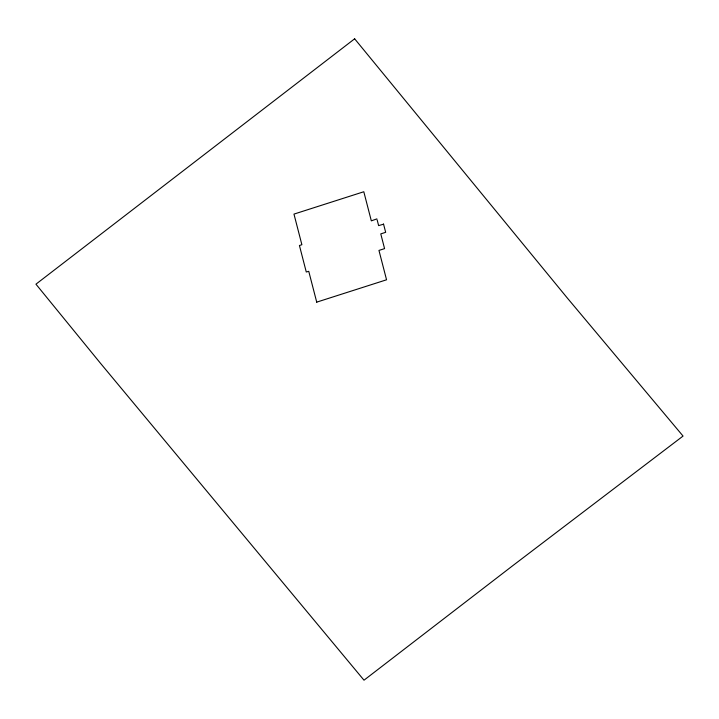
<?xml version="1.0" encoding="UTF-8"?>
<svg xmlns="http://www.w3.org/2000/svg" width="719" height="719" viewBox="0 0 719 719"><rect width="100%" height="100%" fill="white"/><g stroke="black" fill="none" stroke-linecap="round" stroke-linejoin="round"><path stroke-width="1.08" d="M376.891 218.882L371.328 220.859L363.805 191.748L293.972 214.1L301.881 244.721L299.428 245.503L306.267 271.989L308.757 271.333L316.737 302.205M316.719 302.142L386.552 279.79L378.958 250.419L384.575 248.621L380.773 233.891L385.672 232.327L383.524 224.022M383.569 224.184L378.625 225.613L377.142 219.843M354.647 38.808L35.95 284.176L100.552 363.356L364.003 680.192L512.323 566.006L683.05 436.065L567.174 297.846L354.647 38.808"/></g></svg>
